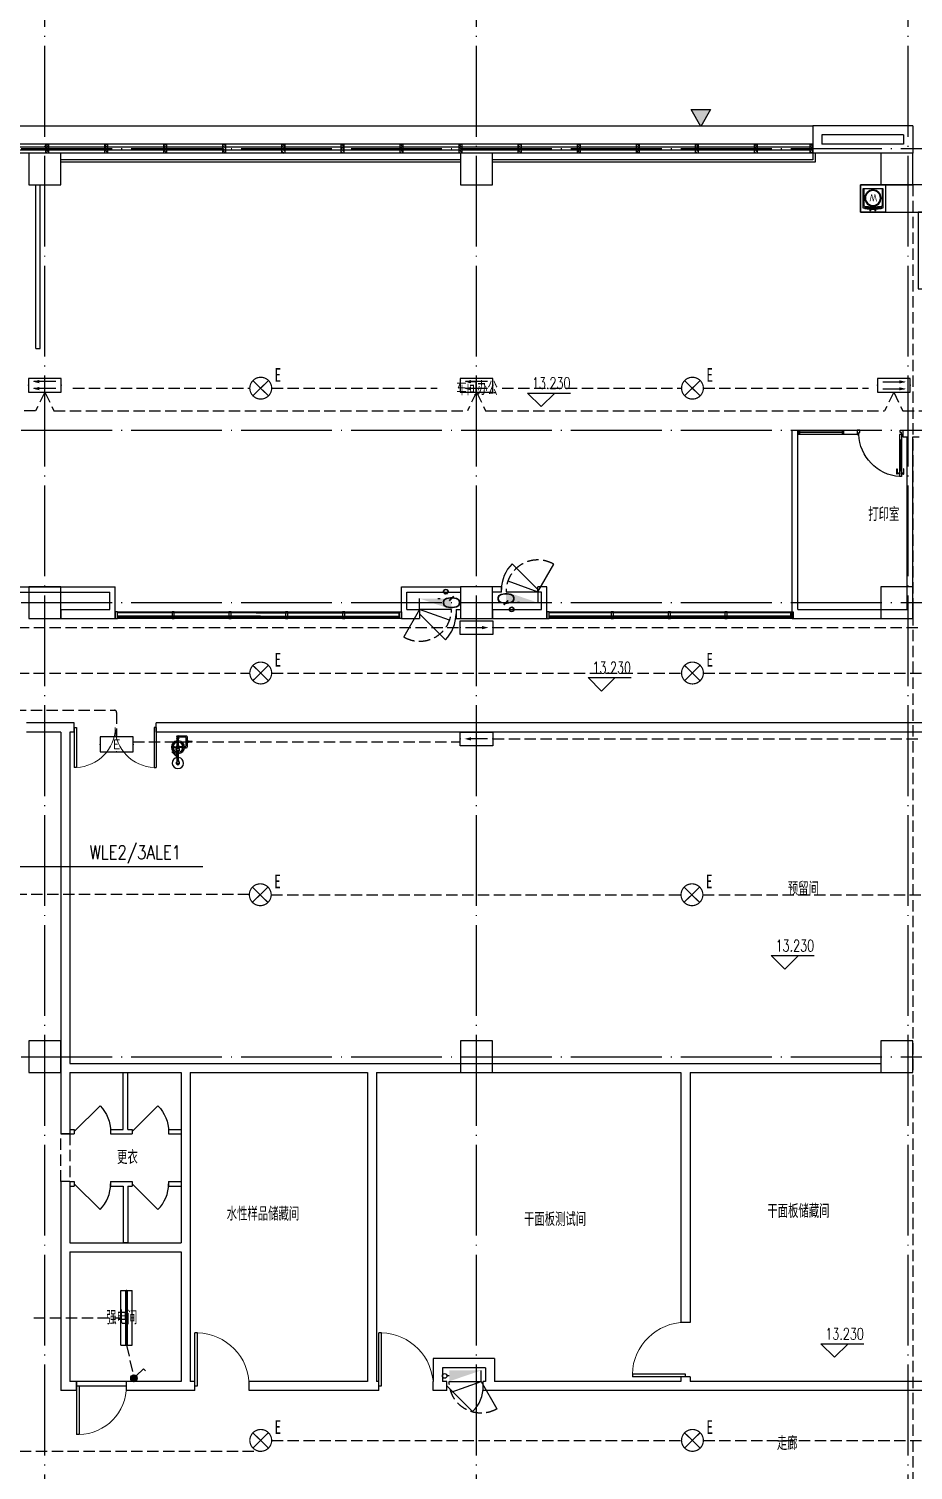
# Model space of a CAD drawing. Extents: x -621157 to 1764546, y -106808 to 741893.
# Drawn here: x 20531 to 39991, y 210894 to 242637 of the extents above; entities that cross this region are included whole.
import ezdxf
from ezdxf.enums import TextEntityAlignment as Align

# ---------------------------------------------------------------- set-up
doc = ezdxf.new("R2010")
doc.units = 0
doc.header["$LTSCALE"] = 1000
doc.header["$MEASUREMENT"] = 0
for name, pattern in [('DASH', [0.35, 0.25, -0.1]), ('XREF-A-101-平面图_t3$0$__DASH', [0.35, 0.25, -0.1]), ('XREF-A-101-平面图_t3$0$DASH', [0.35, 0.25, -0.1]), ('XREF-A-101-平面图_t3$0$DOTE', [2.42, 2, -0.2, 0.02, -0.2])]:
    doc.linetypes.add(name, pattern=pattern)
for name, color, linetype in [('0-底图', 7, 'Continuous'), ('E-EQUIP-LGT', 3, 'Continuous'), ('EQUIP-照明', 3, 'Continuous'), ('SIG_TEXT', 2, 'Continuous'), ('TEL_TEXT', 7, 'Continuous'), ('WIRE-应急', 4, 'DASH'), ('WIRE-照明', 4, 'Continuous'), ('XREF-A-101-平面图_t3$0$1212121', 8, 'Continuous'), ('XREF-A-101-平面图_t3$0$A-COLUMN', 8, 'Continuous'), ('XREF-A-101-平面图_t3$0$A-CURTWALL', 8, 'Continuous'), ('XREF-A-101-平面图_t3$0$A-DIM_ELEV', 8, 'Continuous'), ('XREF-A-101-平面图_t3$0$A-DOTE', 8, 'Continuous'), ('XREF-A-101-平面图_t3$0$A-GROUND', 8, 'Continuous'), ('XREF-A-101-平面图_t3$0$A-RAIL', 8, 'Continuous'), ('XREF-A-101-平面图_t3$0$A-ROOM-CH', 8, 'Continuous'), ('XREF-A-101-平面图_t3$0$A-SEE', 8, 'Continuous'), ('XREF-A-101-平面图_t3$0$A-WALL', 8, 'Continuous'), ('XREF-A-101-平面图_t3$0$A-WALL-FILL', 8, 'Continuous'), ('XREF-A-101-平面图_t3$0$A-WINDOW', 8, 'Continuous'), ('XREF-A-101-平面图_t3$0$DOOR-INF', 8, 'Continuous'), ('XREF-A-101-平面图_t3$0$F-B-INF', 8, 'Continuous'), ('XREF-A-101-平面图_t3$0$F-L-INF', 8, 'Continuous'), ('XREF-A-101-平面图_t3$0$GLASS WALL-INF', 8, 'Continuous'), ('XREF-A-101-平面图_t3$0$I-WALL-GYPSUM', 8, 'Continuous'), ('XREF-A-101-平面图_t3$0$I-玻璃隔断', 8, 'Continuous'), ('XREF-A-101-平面图_t3$0$P-EQUIPMENT', 8, 'Continuous'), ('XREF-A-101-平面图_t3$0$PARTITION-INF', 8, 'Continuous'), ('XREF-A-101-平面图_t3$0$PUB_HATCH', 8, 'Continuous'), ('XREF-A-101-平面图_t3$0$PUB_TEXT', 8, 'Continuous'), ('XREF-A-101-平面图_t3$0$家具-实验室家具', 8, 'Continuous'), ('XREF-A-101-平面图_t3$0$水-尺寸', 8, 'Continuous'), ('云线4.22', 1, 'Continuous'), ('设备-照明', 3, 'Continuous')]:
    doc.layers.add(name, color=color, linetype=linetype)
doc.styles.add('_TEL_DIM', font='SIMPLEX', dxfattribs={"width": 0.8, "height": 3.5, "bigfont": 'HZTXT'})
doc.styles.add('DIM_FONT', font='ROMANS', dxfattribs={"width": 0.8, "bigfont": 'HZDXC'})
doc.styles.get("Standard").update_dxf_attribs({"font": 'romans.shx', "bigfont": 'HZDXC.SHX'})
doc.styles.add('STYLE1', font='simhei.ttf')
doc.styles.add('XREF-A-101-平面图_t3$0$-HZDXCROMANS', font='ROMANS.shx', dxfattribs={"bigfont": 'HZDXC.shx'})
doc.styles.add('XREF-A-101-平面图_t3$0$69F Layout plan$0$Standard', font='arial.ttf', dxfattribs={"width": 0.8})
doc.styles.add('XREF-A-101-平面图_t3$0$A-STANDARD', font='SIMPLEX', dxfattribs={"bigfont": 'GBCBIG'})
doc.dimstyles.get("Standard").update_dxf_attribs({"dimscale": 100, "dimtxt": 3.5, "dimasz": 1, "dimexe": 2.5, "dimexo": 3, "dimgap": 1.5, "dimtad": 1, "dimdec": 0, "dimzin": 0, "dimdsep": 46, "dimtxsty": 'Standard', "dimblk": 'ARCHTICK', "dimcen": 0.09, "dimadec": 0, "dimazin": 0, "dimtfac": 1, "dimtdec": 0, "dimtix": 1, "dimtmove": 2, "dimatfit": 3, "dimfxl": 0, "dimtolj": 1, "dimtzin": 0, "dimarcsym": 0})

# ---------------------------------------------------------------- blocks, each defined once
blk = doc.blocks.new('XREF-A-101-平面图_t3$0$柱网3F')
at = {"layer": 'XREF-A-101-平面图_t3$0$A-COLUMN'}
for points in [[(18650, -800), (19350, -800), (19350, -100), (18650, -100)], [(28150, -800), (28850, -800), (28850, -100), (28150, -100)], [(37400, -800), (38100, -800), (38100, -100), (37400, -100)], [(18650, -10350), (19350, -10350), (19350, -9650), (18650, -9650)], [(28150, -10350), (28850, -10350), (28850, -9650), (28150, -9650)], [(37400, -10350), (38100, -10350), (38100, -9650), (37400, -9650)], [(18650, -20350), (19350, -20350), (19350, -19650), (18650, -19650)], [(28150, -20350), (28850, -20350), (28850, -19650), (28150, -19650)], [(37400, -20350), (38100, -20350), (38100, -19650), (37400, -19650)]]:
    blk.add_lwpolyline(points, close=True, dxfattribs=at)
blk = doc.blocks.new('XREF-A-101-平面图_t3$0$G$C869EB286')
at = {"layer": 'XREF-A-101-平面图_t3$0$A-WINDOW'}
h = blk.add_hatch(dxfattribs=at)
h.set_pattern_fill('ANSI31', color=256, scale=25)
h.set_pattern_definition([(45, (-143.957, -89940), (-28.0633, 28.0633), [])])
h.paths.add_polyline_path([(0, 60), (200, 60), (200, 0), (0, 0)])
blk.add_lwpolyline([(0, 60), (200, 60), (200, 0), (0, 0)], close=True, dxfattribs=at)
blk = doc.blocks.new('XREF-A-101-平面图_t3$0$ROOM')
at = {"layer": 'XREF-A-101-平面图_t3$0$A-ROOM-CH', "style": 'XREF-A-101-平面图_t3$0$-HZDXCROMANS', "width": 0.6}
for tag, p in [('中文房间名称', (0, -1000)), ('英文房间名称', (0, -1500))]:
    blk.add_attdef(tag, text='', height=300, dxfattribs=at).set_placement(p, align=Align.CENTER)
blk = doc.blocks.new('_ArchTick')
at = {"color": 0, "linetype": 'ByBlock', "const_width": 0.4}
blk.add_lwpolyline([(-0.5, -0.5), (0.5, 0.5)], dxfattribs=at)
blk = doc.blocks.new('*D25423')
at = {"layer": 'Defpoints', "color": 0}
blk.add_point((0, 0), dxfattribs=at)
blk.add_point((0, 0), dxfattribs=at)
blk.add_point((0, 0), dxfattribs=at)
blk.add_point((0, 0), dxfattribs=at)
at = {"layer": 'XREF-A-101-平面图_t3$0$水-尺寸', "color": 0, "linetype": 'ByBlock', "lineweight": -2}
blk.add_line((0, 300), (0, 250), dxfattribs=at)
blk.add_line((0, 300), (0, 250), dxfattribs=at)
blk.add_arc((0, 0), 0, 180, 180, dxfattribs=at)
at = {"layer": 'XREF-A-101-平面图_t3$0$水-尺寸', "color": 0, "linetype": 'ByBlock', "lineweight": -2, "xscale": 100, "yscale": 100, "zscale": 100}
for rotation in [90, 90.00000000000001]:
    blk.add_blockref('_ArchTick', (0, 0), dxfattribs=dict(at, rotation=rotation))
at = {"layer": 'XREF-A-101-平面图_t3$0$水-尺寸', "color": 0, "insert": (0, 0), "char_height": 350, "attachment_point": 5}
blk.add_mtext('\\A1;0%%d', dxfattribs=at)
blk = doc.blocks.new('XREF-A-101-平面图_t3$0$轴网(3)')
at = {"layer": 'XREF-A-101-平面图_t3$0$A-DOTE', "linetype": 'XREF-A-101-平面图_t3$0$DOTE'}
for p, q in [((19000, -3300), (19000, 43300)), ((28500, -3300), (28500, 43300)), ((38000, -3300), (38000, 43300)), ((-3300, 40000), (69800, 40000)), ((-3300, 33800), (69800, 33800)), ((-3300, 30000), (69800, 30000)), ((-3300, 20000), (69800, 20000))]:
    blk.add_line(p, q, dxfattribs=at)
blk = doc.blocks.new('*U25331')
at = {"color": 1}
for p, q in [((1428, 10663), (1428, 7514)), ((1433, 10663), (1433, 7514)), ((1438, 10663), (1438, 7514)), ((1443, 10663), (1443, 7514)), ((1448, 10663), (1448, 7514)), ((1453, 10663), (1453, 7514)), ((1429, 7513), (1428, 7514)), ((1429, 7513), (1432, 7513)), ((1433, 7514), (1432, 7513)), ((1433, 7514), (1438, 7514)), ((1439, 7513), (1438, 7514)), ((1439, 7513), (1442, 7513)), ((1443, 7514), (1442, 7513)), ((1443, 7514), (1448, 7514)), ((1449, 7513), (1448, 7514)), ((1449, 7513), (1452, 7513)), ((1453, 7514), (1452, 7513))]:
    blk.add_line(p, q, dxfattribs=at)
blk = doc.blocks.new('*U25332')
at = {"color": 1}
for p, q in [((3016, 1134), (3015, 1133)), ((3015, 1133), (3015, 1129)), ((3016, 1128), (3015, 1129)), ((6165, 1134), (3016, 1134)), ((6165, 1128), (3016, 1128))]:
    blk.add_line(p, q, dxfattribs=at)
blk = doc.blocks.new('*U25333')
at = {"color": 1}
for p, q in [((1428, 10663), (1428, 7514)), ((1433, 10663), (1433, 7514)), ((1438, 10663), (1438, 7514)), ((1443, 10663), (1443, 7514)), ((1448, 10663), (1448, 7514)), ((1453, 10663), (1453, 7514)), ((1429, 7513), (1428, 7514)), ((1429, 7513), (1432, 7513)), ((1433, 7514), (1432, 7513)), ((1433, 7514), (1438, 7514)), ((1439, 7513), (1438, 7514)), ((1439, 7513), (1442, 7513)), ((1443, 7514), (1442, 7513)), ((1443, 7514), (1448, 7514)), ((1449, 7513), (1448, 7514)), ((1449, 7513), (1452, 7513)), ((1453, 7514), (1452, 7513))]:
    blk.add_line(p, q, dxfattribs=at)
blk = doc.blocks.new('*U25334')
at = {"color": 1}
for p, q in [((3016, 1134), (3015, 1133)), ((3015, 1133), (3015, 1129)), ((3016, 1128), (3015, 1129)), ((6165, 1134), (3016, 1134)), ((6165, 1128), (3016, 1128))]:
    blk.add_line(p, q, dxfattribs=at)
blk = doc.blocks.new('*U25335')
at = {"color": 1}
for p, q in [((1428, 12830), (1428, 7514)), ((1433, 12830), (1433, 7514)), ((1438, 12830), (1438, 7514)), ((1443, 12830), (1443, 7514)), ((1448, 12830), (1448, 7514)), ((1453, 12830), (1453, 7514)), ((1429, 7513), (1428, 7514)), ((1429, 7513), (1432, 7513)), ((1433, 7514), (1432, 7513)), ((1433, 7514), (1438, 7514)), ((1439, 7513), (1438, 7514)), ((1439, 7513), (1442, 7513)), ((1443, 7514), (1442, 7513)), ((1443, 7514), (1448, 7514)), ((1449, 7513), (1448, 7514)), ((1449, 7513), (1452, 7513)), ((1453, 7514), (1452, 7513))]:
    blk.add_line(p, q, dxfattribs=at)
blk = doc.blocks.new('*U25336')
at = {"color": 1}
for p, q in [((3016, 1134), (3015, 1133)), ((3015, 1133), (3015, 1129)), ((3016, 1128), (3015, 1129)), ((8332, 1134), (3016, 1134)), ((8332, 1128), (3016, 1128))]:
    blk.add_line(p, q, dxfattribs=at)
blk = doc.blocks.new('*U25346')
at = {"layer": 'XREF-A-101-平面图_t3$0$PARTITION-INF', "color": 8}
for p, q in [((-18931, 43130), (-17988, 43130)), ((-17988, 43030), (-18931, 43030))]:
    blk.add_line(p, q, dxfattribs=at)
at = {"layer": 'XREF-A-101-平面图_t3$0$PARTITION-INF', "color": 5}
for p, q in [((-17988, 43085), (-18931, 43085)), ((-17988, 43075), (-18931, 43075))]:
    blk.add_line(p, q, dxfattribs=at)
for points in [[(-18956, 43130), (-18931, 43130), (-18931, 43030), (-18956, 43030)], [(-17988, 43130), (-17963, 43130), (-17963, 43030), (-17988, 43030)]]:
    blk.add_lwpolyline(points, close=True, dxfattribs=at)
blk = doc.blocks.new('XREF-A-101-平面图_t3$0$A$C4A4B287C')
at = {"layer": 'XREF-A-101-平面图_t3$0$GLASS WALL-INF', "elevation": -1}
blk.add_lwpolyline([(100, 300), (100, 0), (0, 0), (0, 300)], close=True, dxfattribs=at)
blk = doc.blocks.new('XREF-A-101-平面图_t3$0$EW23')
at = {"color": 5}
for p, q in [((7205, 24900, 0), (7205, 23970, 0)), ((7205, 24900, 0), (7245, 24900, 0)), ((7245, 24780, 0), (7205, 24780, 0)), ((7245, 24900, 0), (7245, 23970, 0)), ((7205, 24090, 0), (7246, 24090, 0)), ((7205, 23970, 0), (7245, 23970, 0))]:
    blk.add_line(p, q, dxfattribs=at)
at = {"color": 5, "elevation": 0}
for points in [[(7215, 24995), (7175, 24995), (7175, 24895), (7205, 24895), (7205, 24940), (7233, 24940), (7233, 24985), (7233, 24995), (7215, 24995)], [(8135, 24995), (8175, 24995), (8175, 24895), (8140, 24895), (8140, 24940), (8117, 24940), (8117, 24985), (8117, 24995), (8135, 24995)]]:
    blk.add_lwpolyline(points, close=True, dxfattribs=at)
at = {"color": 8, "elevation": 0}
for points in [[(7228, 24780), (7228, 24090)], [(7160, 24035), (7160, 24026), (7150, 24026), (7150, 24140), (7160, 24140), (7160, 24045)], [(7296, 24035), (7296, 24026), (7306, 24026), (7306, 24140), (7296, 24140), (7296, 24045)]]:
    blk.add_lwpolyline(points, dxfattribs=at)
for points in [[(7200, 24035), (7154, 24035), (7154, 24045), (7200, 24045)], [(7205, 24021), (7200, 24021), (7200, 24059), (7205, 24059)], [(7246, 24021), (7256, 24021), (7256, 24059), (7246, 24059)], [(7256, 24035), (7302, 24035), (7302, 24045), (7256, 24045)]]:
    blk.add_lwpolyline(points, close=True, dxfattribs=at)
at = {"color": 8}
blk.add_arc((7172, 24936, 0), 969, 274.4003, 357.8611, dxfattribs=at)
blk = doc.blocks.new('XREF-A-101-平面图_t3$0$G$C5C507F0A')
at = {"layer": 'XREF-A-101-平面图_t3$0$I-玻璃隔断'}
for points in [[(20500, -10250), (20500, -10100), (20450, -10100), (20450, -10250)], [(20500, -10250), (20500, -10100), (26700, -10100), (26700, -10250)], [(21750, -10250), (21750, -10100), (21700, -10100), (21700, -10250)], [(23000, -10250), (23000, -10100), (22950, -10100), (22950, -10250)], [(24250, -10250), (24250, -10100), (24200, -10100), (24200, -10250)], [(25500, -10250), (25500, -10100), (25450, -10100), (25450, -10250)], [(26700, -10250), (26700, -10100), (26750, -10100), (26750, -10250)], [(30000, -10250), (30000, -10100), (29950, -10100), (29950, -10250)], [(30000, -10250), (30000, -10100), (35317, -10100), (35317, -10250)], [(31417, -10250), (31417, -10100), (31367, -10100), (31367, -10250)], [(32667, -10250), (32667, -10100), (32617, -10100), (32617, -10250)], [(33917, -10250), (33917, -10100), (33867, -10100), (33867, -10250)], [(35317, -10250), (35317, -10100), (35367, -10100), (35367, -10250)]]:
    blk.add_lwpolyline(points, close=True, dxfattribs=at)
at = {"layer": 'XREF-A-101-平面图_t3$0$DOOR-INF', "rotation": 89.99999999968202}
blk.add_blockref('XREF-A-101-平面图_t3$0$A$C4A4B287C', (36780, -6200, 1), dxfattribs=at)
at = {"layer": 'XREF-A-101-平面图_t3$0$DOOR-INF', "xscale": -1}
blk.add_blockref('XREF-A-101-平面图_t3$0$EW23', (44955, -31095, 1), dxfattribs=at)
at = {"layer": 'XREF-A-101-平面图_t3$0$I-玻璃隔断', "color": 1}
for name, p in [('*U25332', (17485, -11249)), ('*U25336', (26985, -11249))]:
    blk.add_blockref(name, p, dxfattribs=at)
at = {"layer": 'XREF-A-101-平面图_t3$0$I-玻璃隔断', "color": 1, "xscale": -1}
blk.add_blockref('*U25334', (29715, -11249), dxfattribs=at)
at = {"layer": 'XREF-A-101-平面图_t3$0$I-玻璃隔断', "color": 1, "xscale": -1, "rotation": 270}
for name, p in [('*U25331', (12987, -11652)), ('*U25335', (22487, -11652))]:
    blk.add_blockref(name, p, dxfattribs=at)
at = {"layer": 'XREF-A-101-平面图_t3$0$I-玻璃隔断', "color": 1, "rotation": 90.00000000000001}
blk.add_blockref('*U25333', (34213, -11652), dxfattribs=at)
at = {"layer": 'XREF-A-101-平面图_t3$0$PARTITION-INF'}
blk.add_blockref('*U25346', (54443, -49230), dxfattribs=at)
blk = doc.blocks.new('XREF-A-101-平面图_t3$0$A$C2C206FAC')
for p, q in [((0, 485), (400, 485)), ((0, 485), (0, 98)), ((400, 485), (400, 98)), ((20, 94), (20, 44)), ((148, 50), (145, 0)), ((145, 0), (160, 0)), ((148, 50), (150, 50)), ((155, 50), (157, 50)), ((157, 50), (160, 0)), ((260, 50), (257, 0)), ((257, 0), (272, 0)), ((260, 50), (262, 50)), ((267, 50), (269, 50)), ((269, 50), (272, 0)), ((380, 94), (380, 44))]:
    blk.add_line(p, q)
for centre, radius in [((200, 278), 179), ((200, 278), 164), ((153, 50), 2.6), ((265, 50), 2.6)]:
    blk.add_circle(centre, radius)
for centre, radius, start, end in [((200, 1084), 1006, 258.547, 281.4897), ((200, 1084), 1056, 260.1999, 267.1079), ((152, 54), 10.9, 296.6275, 243.5797), ((200, 1084), 1056, 267.7307, 273.2177), ((265, 54), 10.9, 296.6275, 243.5797), ((200, 1084), 1056, 273.8352, 279.8368)]:
    blk.add_arc(centre, radius, start, end)
at = {"insert": (1123, 210), "char_height": 150, "width": 1952.54, "attachment_point": 1, "rotation": 180, "style": 'XREF-A-101-平面图_t3$0$69F Layout plan$0$Standard'}
blk.add_mtext('\\pxi5.6747;W', dxfattribs=at)
blk = doc.blocks.new('XREF-A-101-平面图_t3$0$yuouioui')
at = {"linetype": 'XREF-A-101-平面图_t3$0$__DASH', "ltscale": 1000}
blk.add_lwpolyline([(300666, 20452), (301087, 20452), (301087, 20000), (300666, 20000)], close=True, dxfattribs=at)
at = {"linetype": 'XREF-A-101-平面图_t3$0$__DASH', "ltscale": 1000, "rotation": 89.98165643611132}
blk.add_blockref('XREF-A-101-平面图_t3$0$A$C2C206FAC', (301151, 20026), dxfattribs=at)
blk = doc.blocks.new('XREF-A-101-平面图_t3$0$G$CA7BD363D')
at = {"layer": 'XREF-A-101-平面图_t3$0$F-B-INF'}
for points in [[(-1870, -600), (0, -600), (0, 0), (-1870, 0)], [(-1870, 0), (-1320, 0), (-1320, -600), (-1870, -600)], [(0, -2289), (0, -600), (-600, -600), (-600, -2289)]]:
    blk.add_lwpolyline(points, close=True, dxfattribs=at)
at = {"layer": 'XREF-A-101-平面图_t3$0$F-L-INF', "ltscale": 0.15, "xscale": -1, "rotation": 89.99999999999999}
blk.add_blockref('XREF-A-101-平面图_t3$0$yuouioui', (18631, 300582), dxfattribs=at)
blk = doc.blocks.new('XREF-A-101-平面图_t3$0$bz1')
at = {"layer": 'XREF-A-101-平面图_t3$0$PUB_HATCH'}
h = blk.add_hatch(color=1, dxfattribs=at)
h.dxf.hatch_style = 1
h.paths.add_polyline_path([(4866032, -641203), (4865818, -641573), (4866245, -641573)])
at = {"layer": 'XREF-A-101-平面图_t3$0$PUB_TEXT', "color": 1}
blk.add_lwpolyline([(4866032, -641203), (4865818, -641573), (4866245, -641573)], close=True, dxfattribs=at)
blk = doc.blocks.new('XREF-A-101-平面图_t3$0$G$C34B60025')
at = {"xscale": -1, "rotation": 180}
blk.add_blockref('XREF-A-101-平面图_t3$0$bz1', (-4832696, -540615), dxfattribs=at)
blk = doc.blocks.new('XREF-A-101-平面图_t3$0$Shower_plan')
at = {"layer": 'XREF-A-101-平面图_t3$0$1212121'}
for p, q in [((-94, -290), (-90, -290)), ((-75, -301), (-18, -302)), ((-75, -315), (-22, -315)), ((-20, -112), (-20, -94)), ((-16, -314), (-16, -120)), ((16, -314), (16, -120)), ((75, -302), (17, -302)), ((20, -112), (20, -94)), ((75, -316), (22, -316)), ((160, -297), (160, -321)), ((164, -90), (164, -66)), ((184, -114), (208, -114)), ((184, -274), (208, -274)), ((212, -177), (208, -177)), ((212, -199), (208, -199)), ((215, -184), (220, -184)), ((215, -193), (220, -193)), ((-34, -355), (-31, -355)), ((-34, -361), (-31, -361)), ((-16, -607), (-16, -396)), ((16, -607), (16, -396)), ((94, -327), (90, -327))]:
    blk.add_line(p, q, dxfattribs=at)
for points in [[(-111, -308, -0.092425), (-109, -301, -0.095768), (-106, -295, -0.100909), (-101, -292, -0.104872), (-94, -290, -0.001591), (-94, -290, -0.100909)], [(-93, -325, -0.034962), (-95, -325, -0.104872), (-101, -324, -0.100909), (-106, -320, -0.095768), (-110, -314, -0.092425), (-111, -308, -0.092425)], [(143, -321), (184, -321, 0.414214), (208, -297), (208, -90, 0.414214), (184, -66), (23, -66)], [(143, -297), (160, -297, 0.414214), (184, -273), (184, -114, 0.414214), (160, -90), (23, -90)], [(92, -292, -0.034962), (94, -292, -0.104872), (100, -293, -0.100909), (106, -297, -0.095768), (109, -303, -0.092425), (110, -310, -0.092425)], [(110, -310, -0.092425), (109, -316, -0.095768), (105, -322, -0.100909), (100, -326, -0.104872), (94, -327, -0.001591), (94, -327, -0.100909)], [(-16, -530), (-128, -419, -1), (-122, -414)], [(-122, -414), (-53, -483, -1)], [(-37, -491), (-54, -491, -1), (-54, -483), (-37, -483)], [(-45, -491), (-16, -519, -1)], [(-37, -349, 0.153738), (-38, -347), (-43, -347, 0.078248), (-44, -349), (-44, -364, 0.153738), (-43, -367), (-38, -367, 0.153738), (-37, -364)], [(-23, -388), (-23, -395, 0.154019), (-19, -396), (19, -396, 0.154019), (23, -395), (23, -388)]]:
    blk.add_lwpolyline(points, format="xyb", dxfattribs=at)
for points in [[(-106, -308, -0.092425), (-105, -301, -0.095768), (-102, -295, -0.100909), (-96, -292, -0.104872), (-90, -290, -0.104872), (-84, -292, -0.100909), (-79, -296, -0.095768), (-75, -301, -0.092425), (-74, -308, -0.092425), (-75, -315, -0.095768), (-79, -320, -0.100909), (-84, -324, -0.104872), (-90, -325, -0.104872), (-97, -324, -0.100909), (-102, -320, -0.095768), (-105, -314, -0.092425)], [(106, -310, -0.092425), (105, -316, -0.095768), (101, -322, -0.100909), (96, -326, -0.104872), (90, -327, -0.104872), (84, -325, -0.100909), (78, -322, -0.095768), (75, -316, -0.092425), (74, -309, -0.092425), (75, -303, -0.095768), (78, -297, -0.100909), (84, -293, -0.104872), (90, -292, -0.104872), (96, -293, -0.100909), (101, -297, -0.095768), (105, -303, -0.092425)], [(221, -201), (229, -201, 0.414214), (231, -199), (231, -194, -0.414214), (232, -193), (313, -193, 0.414214), (313, -192), (313, -185, 0.414214), (313, -184), (232, -184, -0.414214), (231, -183), (231, -177, 0.414214), (229, -176), (221, -176, 0.414214), (220, -177), (220, -199, 0.414214)], [(-20, -657), (-20, -607), (20, -607), (20, -657, -1)]]:
    blk.add_lwpolyline(points, format="xyb", close=True, dxfattribs=at)
for points in [[(-22, -120), (-22, -112), (22, -112), (22, -120)], [(-37, -500), (-34, -500), (-34, -346), (-37, -346)], [(24, -388), (-24, -388), (-24, -338), (-22, -336), (22, -336), (24, -338)]]:
    blk.add_lwpolyline(points, close=True, dxfattribs=at)
for points in [[(-22, -336), (-22, -314), (22, -314), (22, -336)], [(212, -177), (214, -177), (215, -179), (215, -198), (214, -199)], [(212, -199), (214, -199), (215, -198), (215, -179), (214, -177)], [(-34, -491), (-28, -491), (-28, -483), (-34, -483)], [(-24, -371), (-31, -371), (-31, -346), (-24, -346)], [(-31, -657), (-20, -637)], [(20, -637), (31, -657), (16, -684), (-16, -684), (-31, -657)]]:
    blk.add_lwpolyline(points, dxfattribs=at)
for centre, radius in [((0, -78), 26.3), ((0, -78), 16.4), ((-60, -481), 3.91)]:
    blk.add_circle(centre, radius, dxfattribs=at)
for centre, radius, start, end in [((0, -309), 144, 96.5663, 263.4343), ((0, -309), 139, 96.804, 263.1966), ((0, -309), 111, 98.3801, 261.6205), ((0, -309), 36, 116.7475, 168.6934), ((0, -309), 36, 190.3072, 231.764), ((0, -309), 18.8, 149.7809, 195.9711), ((0, -309), 144, 276.5663, 83.4343), ((0, -309), 139, 276.804, 83.1966), ((0, -309), 111, 278.6256, 81.375), ((0, -309), 36, 10.3072, 62.4104), ((0, -309), 18.8, 344.0295, 27.2237), ((0, -309), 36, 308.7702, 348.6934), ((0, -657), 125, 97.5816, 82.419), ((0, -657), 37.5, 121.3804, 58.6121)]:
    blk.add_arc(centre, radius, start, end, dxfattribs=at)
blk = doc.blocks.new('XREF-A-101-平面图_t3$0$G$C45C07046')
at = {"layer": 'XREF-A-101-平面图_t3$0$家具-实验室家具', "color": 252, "rotation": 1.293953835492923e-08}
blk.add_blockref('XREF-A-101-平面图_t3$0$Shower_plan', (121930, 227126), dxfattribs=at)
blk = doc.blocks.new('XREF-A-101-平面图_t3$0$DOOR2DLIB$SYSLIB$00000107')
at = {"color": 0}
for p, q in [((0.45, 0.975), (0.5, 0.975)), ((0.45, 0), (0.45, 0.975)), ((0.5, 0), (0.5, 0.975)), ((0.5, 0), (0.45, 0))]:
    blk.add_line(p, q, dxfattribs=at)
at = {"color": 0, "lineweight": 13}
blk.add_arc((0.475, 0), 0.975, 91.4693, 180, dxfattribs=at)
blk = doc.blocks.new('XREF-A-101-平面图_t3$0$DOOR2DLIB$SYSLIB$00000108')
at = {"color": 0}
for p, q in [((-0.5, 0), (-0.5, 0.4875)), ((-0.475, 0.4875), (-0.5, 0.4875)), ((-0.475, 0), (-0.475, 0.4875)), ((0.475, 0), (0.475, 0.4875)), ((0.475, 0.4875), (0.5, 0.4875)), ((0.5, 0), (0.5, 0.4875)), ((-0.5, 0), (-0.475, 0)), ((0.5, 0), (0.475, 0))]:
    blk.add_line(p, q, dxfattribs=at)
at = {"color": 0, "lineweight": 13}
for centre, start, end in [((-0.4875, 0), 0, 88.53072), ((0.4875, 0), 91.46928, 180)]:
    blk.add_arc(centre, 0.4875, start, end, dxfattribs=at)
blk = doc.blocks.new('XREF-A-101-平面图_t3$0$DOOR2DLIB$SYSLIB$00000101')
at = {"color": 0}
blk.add_line((0.5, 0), (-0.207, 0.707), dxfattribs=at)
blk.add_arc((0.5, 0), 1, 135, 180, dxfattribs=at)
blk = doc.blocks.new('HC002633132082')
at = {"layer": 'EQUIP-照明', "color": 0, "linetype": 'Continuous', "const_width": 0.267}
blk.add_lwpolyline([(-2.37, 0, 1), (2.43, 0, 1)], format="xyb", close=True, dxfattribs=at)
for points in [[(-1.7, 1.67), (1.7, -1.67)], [(-1.7, -1.67), (-1.7, -1.67), (1.7, 1.67)]]:
    blk.add_lwpolyline(points, dxfattribs=at)
at = {"layer": 'EQUIP-照明', "color": 0}
blk.add_point((0, 0), dxfattribs=at)
at = {"color": 0, "width": 0.7}
blk.add_attdef('PSFHATT', (4.48, -2.4), '', height=0.025, dxfattribs=at)
at = {"layer": 'EQUIP-照明', "color": 0, "style": 'STYLE1', "width": 0.7}
blk.add_text('E', height=3, dxfattribs=at).set_placement((3.81, 1.42), align=Align.CENTER)
at = {"layer": 'EQUIP-照明', "color": 0, "style": '_TEL_DIM', "flags": 1}
blk.add_attdef('A', text='', height=0.0001, dxfattribs=at).set_placement((0.03, 0), align=Align.MIDDLE_CENTER)
blk = doc.blocks.new('HC002649110740')
at = {"layer": 'EQUIP-照明', "color": 0}
for p, q in [((3.6, 3.3), (-3.6, 3.3)), ((-3.6, 3.3), (-3.6, 0)), ((3.6, 0), (3.6, 3.3)), ((-3.6, 0), (3.6, 0))]:
    blk.add_line(p, q, dxfattribs=at)
for p in [(0, 3.3), (-3.6, 1.65), (0, 0), (3.6, 1.65)]:
    blk.add_point(p, dxfattribs=at)
at = {"color": 0, "width": 0.7}
blk.add_attdef('PSFHATT', (9.31, 0), '', height=0.025, dxfattribs=at)
at = {"layer": 'EQUIP-照明', "color": 0, "style": '_TEL_DIM'}
blk.add_attdef('$TEXT$', text='', height=2, dxfattribs=at).set_placement((0, 1.65), align=Align.MIDDLE_CENTER)
at = {"layer": 'EQUIP-照明', "color": 0, "style": '_TEL_DIM', "flags": 1}
blk.add_attdef('A', text='', height=0.0001, dxfattribs=at).set_placement((0, 0), align=Align.MIDDLE_CENTER)
blk = doc.blocks.new('HC002631130701')
at = {"layer": 'WIRE-照明', "color": 0}
for p, q in [((-3.6, 3), (3.6, 3)), ((-3.6, 0), (-3.6, 3)), ((3.6, 0), (-3.6, 0)), ((-2.4, 1.5), (1.2, 1.5)), ((3.6, 3), (3.6, 0))]:
    blk.add_line(p, q, dxfattribs=at)
for p in [(-3.6, 1.5), (0, 3), (0, 0), (3.6, 1.5)]:
    blk.add_point(p, dxfattribs=at)
blk.add_solid([(1.2, 1.86), (2.64, 1.5), (1.2, 1.14)], dxfattribs=at)
at = {"color": 0, "width": 0.7}
blk.add_attdef('PSFHATT', (3.62, 0), '', height=0.025, dxfattribs=at)
at = {"layer": 'TEL_TEXT', "color": 0, "style": '_TEL_DIM', "flags": 1}
blk.add_attdef('A', text='', height=0.0001, dxfattribs=at).set_placement((0, 3), align=Align.MIDDLE_CENTER)
blk = doc.blocks.new('$equip_U$00000103(3T96GD2-PC)')
for p, q in [((-1.2, 0.25), (1.2, 0.25)), ((-1.2, 0.25), (-1.2, -0.25)), ((1.2, 0.25), (1.2, -0.25)), ((-1.2, -0.25), (1.2, -0.25))]:
    blk.add_line(p, q)
at = {"const_width": 0.14}
blk.add_lwpolyline([(-1.2, 0), (1.2, 0)], dxfattribs=at)
for p in [(-1.2, 0), (0, 0.25), (1.2, 0), (0, -0.25)]:
    blk.add_point(p)
at = {"color": 7, "style": '_TEL_DIM', "flags": 1}
for tag in ['A', 'REMARK']:
    blk.add_attdef(tag, text='', height=0.00002, dxfattribs=at).set_placement((0, 0), align=Align.MIDDLE_CENTER)
blk = doc.blocks.new('$equip_U$00000113(3T96GD2-PC)')
blk.add_blockref('$equip_U$00000103(3T96GD2-PC)', (0, 0))
at = {"color": 7, "style": '_TEL_DIM', "flags": 1}
for tag in ['A', 'REMARK']:
    blk.add_attdef(tag, text='', height=0.00002, dxfattribs=at).set_placement((0, 0), align=Align.MIDDLE_CENTER)
blk = doc.blocks.new('$equip_U$00000128(7WHLKQ2-PC)')
blk.add_blockref('$equip_U$00000113(3T96GD2-PC)', (0, 0))
at = {"color": 7, "style": '_TEL_DIM', "flags": 1}
blk.add_attdef('A', text='', height=0.00002, dxfattribs=at).set_placement((0, 0), align=Align.MIDDLE_CENTER)
blk = doc.blocks.new('HC002557118160')
at = {"layer": 'EQUIP-照明', "color": 0}
for p, q in [((0.74, 1.78), (3.13, 4.17)), ((3.13, 4.17), (3.83, 3.46))]:
    blk.add_line(p, q, dxfattribs=at)
blk.add_circle((0, 1.04), 1.04, dxfattribs=at)
for p in [(-1.04, 1.04), (0, 2.08), (0, 0), (1.04, 1.04)]:
    blk.add_point(p, dxfattribs=at)
for points in [[(-0.9, 1.56), (0.9, 1.56), (-1.04, 1.04), (1.04, 1.04)], [(-0.9, 0.52), (0.9, 0.52), (-1.04, 1.04), (1.04, 1.04)], [(-0.52, 1.94), (0.52, 1.94), (-0.9, 1.56), (0.9, 1.56)], [(-0.52, 0.14), (0.52, 0.14), (-0.9, 0.52), (0.9, 0.52)], [(0, 2.08), (0, 2.08), (-0.52, 1.94), (0.52, 1.94)], [(0, 0), (0, 0), (-0.52, 0.14), (0.52, 0.14)]]:
    blk.add_solid(points, dxfattribs=at)
at = {"layer": 'TEL_TEXT', "color": 0, "style": '_TEL_DIM', "flags": 1}
blk.add_attdef('A', text='', height=0.0001, dxfattribs=at).set_placement((0, 0), align=Align.MIDDLE_CENTER)
at = {"layer": '云线4.22', "color": 0, "style": '_TEL_DIM', "width": 0.7}
blk.add_attdef('PSFHATT', (3.85, 0), '', height=0.025, dxfattribs=at)
blk = doc.blocks.new('HC002651110953')
at = {"layer": 'E-EQUIP-LGT', "color": 0}
for p, q in [((-7.2, 1.5), (-7.2, -1.5)), ((0, 1.5), (-7.2, 1.5)), ((-6, 0.74), (-1.2, 0.74)), ((0, -1.5), (0, 1.5)), ((-7.2, -1.5), (0, -1.5)), ((-6, -0.8), (-1.2, -0.8))]:
    blk.add_line(p, q, dxfattribs=at)
for p in [(-7.2, 0), (0, 0)]:
    blk.add_point(p, dxfattribs=at)
for points in [[(-2.4, 0.38), (-0.96, 0.74), (-2.4, 1.1)], [(-2.4, -1.16), (-0.96, -0.8), (-2.4, -0.44)]]:
    blk.add_solid(points, dxfattribs=at)
at = {"color": 0, "width": 0.7}
blk.add_attdef('PSFHATT', (0.02, -1.5), '', height=0.025, dxfattribs=at)
at = {"layer": 'E-EQUIP-LGT', "color": 0, "style": '_TEL_DIM', "flags": 1}
for tag in ['A', 'REMARK']:
    blk.add_attdef(tag, text='', height=0.0001, dxfattribs=at).set_placement((-3.6, -1.5), align=Align.MIDDLE_CENTER)
blk = doc.blocks.new('XREF-A-101-平面图_t3$0$单出口消火栓新')
for p, q in [((-240, 700), (-846.2, 1050)), ((-479.4, 42.2), (-240, 700)), ((-240, 0), (-240, 700)), ((-240, 700), (0, 700))]:
    blk.add_line(p, q)
at = {"color": 0, "linetype": 'XREF-A-101-平面图_t3$0$DASH'}
blk.add_arc((-240, 700), 700, 150, 270, dxfattribs=at)
blk.add_solid([(-240, 0), (0, 0), (0, 700)])
at = {"layer": 'XREF-A-101-平面图_t3$0$水-尺寸', "linetype": 'ByBlock'}
dim = blk.add_angular_dim_3p(base=(0, 0), center=(0, 0), p1=(0, 0), p2=(0, 0), dimstyle='Standard', dxfattribs=at)
dim.commit()
dim.dimension.update_dxf_attribs({"geometry": '*D25423', "text_midpoint": (0, 0)})
blk = doc.blocks.new('*U25256')
at = {"layer": 'XREF-A-101-平面图_t3$0$P-EQUIPMENT', "color": 10}
blk.add_line((0, 120), (50, 120), dxfattribs=at)
at = {"layer": 'XREF-A-101-平面图_t3$0$P-EQUIPMENT'}
blk.add_circle((100, 120), 50, dxfattribs=at)
at = {"layer": 'XREF-A-101-平面图_t3$0$P-EQUIPMENT', "xscale": -1, "rotation": 90}
blk.add_blockref('XREF-A-101-平面图_t3$0$单出口消火栓新', (0, 0), dxfattribs=at)
blk = doc.blocks.new('XREF-A-101-平面图_t3$0$G$C156FCA62')
at = {"layer": 'XREF-A-101-平面图_t3$0$P-EQUIPMENT'}
for name, p, rotation in [('XREF-A-101-平面图_t3$0$单出口消火栓新', (29150, 230000), 270), ('XREF-A-101-平面图_t3$0$单出口消火栓新', (27950, 230090), 90), ('*U25256', (27900, 213090), 180)]:
    blk.add_blockref(name, p, dxfattribs=dict(at, rotation=rotation))
blk = doc.blocks.new('*U25374')
at = {"layer": 'XREF-A-101-平面图_t3$0$P-EQUIPMENT', "color": 10}
blk.add_line((0, 120), (50, 120), dxfattribs=at)
at = {"layer": 'XREF-A-101-平面图_t3$0$P-EQUIPMENT'}
blk.add_circle((100, 120), 50, dxfattribs=at)
at = {"layer": 'XREF-A-101-平面图_t3$0$P-EQUIPMENT', "xscale": -1, "rotation": 90}
blk.add_blockref('XREF-A-101-平面图_t3$0$单出口消火栓新', (0, 0), dxfattribs=at)
blk = doc.blocks.new('XREF-A-101-平面图_t3$0$G$C646F86AA')
at = {"layer": 'XREF-A-101-平面图_t3$0$P-EQUIPMENT'}
for name, p, rotation in [('XREF-A-101-平面图_t3$0$单出口消火栓新', (29150, 230000), 270), ('XREF-A-101-平面图_t3$0$单出口消火栓新', (27950, 230090), 90), ('*U25374', (27900, 213090), 180)]:
    blk.add_blockref(name, p, dxfattribs=dict(at, rotation=rotation))
blk = doc.blocks.new('XREF-A-101-平面图_t3')
at = {"layer": 'XREF-A-101-平面图_t3$0$A-CURTWALL'}
for p, q in [((235900, 240100), (204800, 240100)), ((235900, 240033), (204800, 240033)), ((235900, 239900), (235900, 240100)), ((235900, 239967), (204800, 239967)), ((235900, 239900), (204800, 239900))]:
    blk.add_line(p, q, dxfattribs=at)
at = {"layer": 'XREF-A-101-平面图_t3$0$A-DIM_ELEV'}
for p, q in [((235283, 221927), (234983, 222227)), ((234983, 222227), (235929, 222227)), ((235283, 221927), (235583, 222227)), ((236378, 213380), (236078, 213680)), ((236078, 213680), (237024, 213680)), ((236378, 213380), (236678, 213680))]:
    blk.add_line(p, q, dxfattribs=at)
at = {"layer": 'XREF-A-101-平面图_t3$0$A-GROUND', "linetype": 'XREF-A-101-平面图_t3$0$DASH'}
blk.add_lwpolyline([(238100, 239200), (238100, 200400)], dxfattribs=at)
at = {"layer": 'XREF-A-101-平面图_t3$0$A-RAIL'}
for points in [[(228150, 239750), (219350, 239750)], [(228150, 239700), (219350, 239700)], [(235950, 239900), (235950, 239700), (228850, 239700)], [(235900, 239900), (235900, 239750), (228850, 239750)]]:
    blk.add_lwpolyline(points, dxfattribs=at)
at = {"layer": 'XREF-A-101-平面图_t3$0$A-SEE'}
blk.add_lwpolyline([(204800, 240500), (235900, 240500)], dxfattribs=at)
at = {"layer": 'XREF-A-101-平面图_t3$0$A-SEE', "linetype": 'XREF-A-101-平面图_t3$0$DASH'}
blk.add_lwpolyline([(219350, 218300), (219550, 218300), (219550, 217250), (219350, 217250)], close=True, dxfattribs=at)
at = {"layer": 'XREF-A-101-平面图_t3$0$A-WALL'}
for p, q in [((219350, 227150), (218600, 227150)), ((219350, 227150), (219350, 219750)), ((219650, 227150), (219550, 227150)), ((219550, 227150), (219550, 219850)), ((255900, 227150), (221450, 227150)), ((219350, 219750), (219350, 218300)), ((219550, 219850), (222100, 219850)), ((222100, 219850), (226200, 219850)), ((226200, 219850), (233100, 219850)), ((233100, 219850), (237400, 219850)), ((237400, 219850), (237400, 219650)), ((219550, 219650), (222000, 219650)), ((219550, 219650), (219550, 218300)), ((222000, 219650), (222000, 215900)), ((222200, 219650), (226100, 219650)), ((222200, 219650), (222200, 215800)), ((226100, 219650), (226100, 212850)), ((226300, 219650), (226300, 212850)), ((226300, 219650), (233000, 219650)), ((233000, 219650), (233000, 214150)), ((233200, 219650), (233200, 214150)), ((233200, 219650), (237400, 219650)), ((219550, 218300), (219350, 218300)), ((219350, 217250), (219350, 215800)), ((219550, 217250), (219350, 217250)), ((219550, 217250), (219550, 215900)), ((219550, 215900), (222000, 215900)), ((219350, 215800), (219350, 212650)), ((219550, 215700), (222000, 215700)), ((219550, 215700), (219550, 212850)), ((222000, 215700), (222000, 212850)), ((222200, 215800), (222200, 212850)), ((228900, 213350), (227550, 213350)), ((227550, 213350), (227550, 212850)), ((228900, 213350), (228900, 212850)), ((228700, 213150), (227750, 213150)), ((227750, 213150), (227750, 212850)), ((228700, 213150), (228700, 212850)), ((219700, 212850), (219550, 212850)), ((222000, 212850), (220800, 212850)), ((222300, 212850), (222200, 212850)), ((226100, 212850), (223500, 212850)), ((226350, 212850), (226300, 212850)), ((227850, 212850), (227750, 212850)), ((228700, 212850), (228650, 212850)), ((233000, 212850), (228900, 212850)), ((233000, 212950), (233000, 212850)), ((233200, 212950), (233200, 212850)), ((239100, 212850), (233200, 212850)), ((219700, 212650), (219350, 212650)), ((222100, 212650), (220800, 212650)), ((222300, 212650), (222100, 212650)), ((226200, 212650), (223500, 212650)), ((226350, 212650), (226200, 212650)), ((227650, 212650), (227550, 212650)), ((227850, 212650), (227650, 212650)), ((228800, 212650), (228650, 212650)), ((233100, 212650), (228800, 212650)), ((239100, 212650), (233100, 212650))]:
    blk.add_line(p, q, dxfattribs=at)
for points in [[(233200, 214150), (233000, 214150)], [(219700, 212650), (219700, 212850)], [(220800, 212650), (220800, 212850)], [(222300, 212650), (222300, 212850)], [(223500, 212650), (223500, 212850)], [(226350, 212650), (226350, 212850)], [(227550, 212650), (227550, 212850)], [(227850, 212650), (227850, 212850)], [(228650, 212650), (228650, 212850)], [(233200, 212950), (233000, 212950)]]:
    blk.add_lwpolyline(points, dxfattribs=at)
at = {"layer": 'XREF-A-101-平面图_t3$0$A-WALL-FILL', "color": 171}
for p, q in [((238100, 240500), (235900, 240500)), ((235900, 240500), (235900, 239900)), ((237900, 240300), (236100, 240300)), ((236100, 240300), (236100, 240100)), ((237900, 240300), (237900, 240100)), ((238100, 240500), (238100, 239900)), ((237900, 240100), (236100, 240100)), ((238100, 239900), (235900, 239900))]:
    blk.add_line(p, q, dxfattribs=at)
at = {"layer": 'XREF-A-101-平面图_t3$0$A-WINDOW'}
blk.add_lwpolyline([(219700, 212750), (220800, 212750), (220800, 212850), (219700, 212850)], close=True, dxfattribs=at)
at = {"layer": 'XREF-A-101-平面图_t3$0$I-WALL-GYPSUM'}
for p, q in [((218800, 239200), (218900, 239200)), ((220725, 218400), (220725, 219650)), ((220725, 219650), (220825, 219650)), ((220825, 218400), (220825, 219650)), ((219550, 218400), (219650, 218400)), ((219550, 218400), (219550, 218300)), ((220450, 218400), (220725, 218400)), ((220825, 218400), (220925, 218400)), ((221725, 218400), (222000, 218400)), ((222000, 218400), (222000, 218300)), ((219550, 218300), (219650, 218300)), ((220450, 218300), (220775, 218300)), ((220775, 218300), (220925, 218300)), ((221725, 218300), (222000, 218300)), ((219550, 217250), (219650, 217250)), ((219550, 217250), (219550, 217150)), ((219550, 217150), (219650, 217150)), ((220450, 217250), (220775, 217250)), ((220450, 217150), (220725, 217150)), ((220725, 217150), (220725, 215900)), ((220775, 217250), (220925, 217250)), ((220825, 217150), (220825, 215900)), ((220825, 217150), (220925, 217150)), ((221725, 217250), (222000, 217250)), ((221725, 217150), (222000, 217150)), ((222000, 217250), (222000, 217150)), ((220825, 215900), (220725, 215900))]:
    blk.add_line(p, q, dxfattribs=at)
for points in [[(219650, 218400), (219650, 218300)], [(220450, 218400), (220450, 218300)], [(220925, 218400), (220925, 218300)], [(221725, 218400), (221725, 218300)], [(219650, 217250), (219650, 217150)], [(220450, 217250), (220450, 217150)], [(220925, 217250), (220925, 217150)], [(221725, 217250), (221725, 217150)]]:
    blk.add_lwpolyline(points, dxfattribs=at)
for name, p in [('XREF-A-101-平面图_t3$0$G$C156FCA62', (200000, 0)), ('XREF-A-101-平面图_t3$0$G$CA7BD363D', (238820, 239200))]:
    blk.add_blockref(name, p)
at = {"layer": 'XREF-A-101-平面图_t3$0$A-COLUMN'}
blk.add_blockref('XREF-A-101-平面图_t3$0$柱网3F', (200000, 240000), dxfattribs=at)
at = {"layer": 'XREF-A-101-平面图_t3$0$A-DOTE'}
blk.add_blockref('XREF-A-101-平面图_t3$0$轴网(3)', (200000, 200000), dxfattribs=at)
at = {"layer": 'XREF-A-101-平面图_t3$0$A-ROOM-CH'}
ref = blk.add_blockref('XREF-A-101-平面图_t3$0$ROOM', (228513, 235569), dxfattribs=at)
ref.add_attrib('中文房间名称', '车间办公', dxfattribs={"height": 300, "style": 'XREF-A-101-平面图_t3$0$-HZDXCROMANS', "width": 0.8}).set_placement((228513, 234569), align=Align.CENTER)
ref = blk.add_blockref('XREF-A-101-平面图_t3$0$ROOM', (237465, 232796), dxfattribs=at)
ref.add_attrib('中文房间名称', '打印室', dxfattribs={"height": 300, "style": 'XREF-A-101-平面图_t3$0$-HZDXCROMANS', "width": 0.8}).set_placement((237465, 231796), align=Align.CENTER)
ref = blk.add_blockref('XREF-A-101-平面图_t3$0$ROOM', (235695, 224550), dxfattribs=at)
ref.add_attrib('中文房间名称', '预留间', dxfattribs={"height": 300, "style": 'XREF-A-101-平面图_t3$0$-HZDXCROMANS', "width": 0.8}).set_placement((235695, 223550), align=Align.CENTER)
ref = blk.add_blockref('XREF-A-101-平面图_t3$0$ROOM', (220820, 218635), dxfattribs=at)
ref.add_attrib('中文房间名称', '更衣', dxfattribs={"height": 300, "style": 'XREF-A-101-平面图_t3$0$-HZDXCROMANS', "width": 0.8}).set_placement((220820, 217635), align=Align.CENTER)
ref = blk.add_blockref('XREF-A-101-平面图_t3$0$ROOM', (223802, 217389), dxfattribs=at)
ref.add_attrib('中文房间名称', '水性样品储藏间', dxfattribs={"height": 300, "style": 'XREF-A-101-平面图_t3$0$-HZDXCROMANS', "width": 0.8}).set_placement((223802, 216389), align=Align.CENTER)
ref = blk.add_blockref('XREF-A-101-平面图_t3$0$ROOM', (230230, 217270), dxfattribs=at)
ref.add_attrib('中文房间名称', '干面板测试间', dxfattribs={"height": 300, "style": 'XREF-A-101-平面图_t3$0$-HZDXCROMANS', "width": 0.8}).set_placement((230230, 216270), align=Align.CENTER)
ref = blk.add_blockref('XREF-A-101-平面图_t3$0$ROOM', (235585, 217451), dxfattribs=at)
ref.add_attrib('中文房间名称', '干面板储藏间', dxfattribs={"height": 300, "style": 'XREF-A-101-平面图_t3$0$-HZDXCROMANS', "width": 0.8}).set_placement((235585, 216451), align=Align.CENTER)
ref = blk.add_blockref('XREF-A-101-平面图_t3$0$ROOM', (220696, 215106), dxfattribs=at)
ref.add_attrib('中文房间名称', '强电间', dxfattribs={"height": 300, "style": 'XREF-A-101-平面图_t3$0$-HZDXCROMANS', "width": 0.8}).set_placement((220696, 214106), align=Align.CENTER)
ref = blk.add_blockref('XREF-A-101-平面图_t3$0$ROOM', (235339, 212336), dxfattribs=at)
ref.add_attrib('中文房间名称', '走廊', dxfattribs={"height": 300, "style": 'XREF-A-101-平面图_t3$0$-HZDXCROMANS', "width": 0.8}).set_placement((235339, 211336), align=Align.CENTER)
at = {"layer": 'XREF-A-101-平面图_t3$0$A-WINDOW', "rotation": 270}
for p in [(219020, 240100), (220320, 240100), (221620, 240100), (222920, 240100), (224220, 240100), (225520, 240100), (226820, 240100), (228120, 240100), (229420, 240100), (230720, 240100), (232020, 240100), (233320, 240100), (234620, 240100), (235840, 240100)]:
    blk.add_blockref('XREF-A-101-平面图_t3$0$G$C869EB286', p, dxfattribs=at)
at = {"layer": 'XREF-A-101-平面图_t3$0$A-WINDOW', "xscale": -800, "zscale": -800}
for p, yscale in [((220050, 218350), 800), ((221325, 218350), 800), ((220050, 217200), -800), ((221325, 217200), -800)]:
    blk.add_blockref('XREF-A-101-平面图_t3$0$DOOR2DLIB$SYSLIB$00000101', p, dxfattribs=dict(at, yscale=yscale))
at = {"layer": 'XREF-A-101-平面图_t3$0$A-WINDOW'}
for name, p, xscale, yscale, zscale, rotation in [('XREF-A-101-平面图_t3$0$DOOR2DLIB$SYSLIB$00000107', (233100, 213550), 1200, -1200, 1200, 270.0000000000008), ('XREF-A-101-平面图_t3$0$DOOR2DLIB$SYSLIB$00000107', (222900, 212750), 1200, -1200, 1200, 180), ('XREF-A-101-平面图_t3$0$DOOR2DLIB$SYSLIB$00000107', (226950, 212750), 1200, -1200, 1200, 180), ('XREF-A-101-平面图_t3$0$DOOR2DLIB$SYSLIB$00000107', (220250, 212750), 1100, 1100, 1100, 180), ('XREF-A-101-平面图_t3$0$DOOR2DLIB$SYSLIB$00000101', (228250, 212750), 800, 800, 800, 180)]:
    blk.add_blockref(name, p, dxfattribs=dict(at, xscale=xscale, yscale=yscale, zscale=zscale, rotation=rotation))
at = {"layer": 'XREF-A-101-平面图_t3$0$A-DIM_ELEV', "color": 7, "style": 'XREF-A-101-平面图_t3$0$A-STANDARD', "width": 0.705882}
for p in [(235082, 222317), (236177, 213770)]:
    blk.add_text('13.230', height=255, dxfattribs=at).set_placement(p)
blk.add_blockref('XREF-A-101-平面图_t3$0$G$C5C507F0A', (200100, 239900))
at = {"layer": 'XREF-A-101-平面图_t3$0$A-DIM_ELEV'}
for p, q in [((229921, 234316), (229621, 234616)), ((229621, 234616), (230567, 234616)), ((229921, 234316), (230221, 234616)), ((231255, 228051), (230955, 228351)), ((230955, 228351), (231901, 228351)), ((231255, 228051), (231555, 228351))]:
    blk.add_line(p, q, dxfattribs=at)
at = {"layer": 'XREF-A-101-平面图_t3$0$A-WALL'}
for p, q in [((219450, 227350), (218600, 227350)), ((219650, 227350), (219450, 227350)), ((255900, 227350), (221450, 227350))]:
    blk.add_line(p, q, dxfattribs=at)
for points in [[(219650, 227150), (219650, 227350)], [(221450, 227150), (221450, 227350)]]:
    blk.add_lwpolyline(points, dxfattribs=at)
at = {"layer": 'XREF-A-101-平面图_t3$0$I-WALL-GYPSUM'}
for p, q in [((218800, 235600), (218800, 239200)), ((218900, 235600), (218900, 239200)), ((218800, 235600), (218900, 235600)), ((235450, 229650), (235450, 233800)), ((235450, 233800), (235570, 233800)), ((235570, 229850), (235570, 233800)), ((237880, 233800), (238040, 233800)), ((237880, 233800), (237880, 233650)), ((237880, 233650), (237980, 233650)), ((237980, 229850), (237980, 233650)), ((238040, 233800), (238300, 233800)), ((238100, 229850), (238100, 233650)), ((238100, 233650), (238240, 233650)), ((217350, 230350), (220550, 230350)), ((217470, 230230), (220430, 230230)), ((220430, 229850), (220430, 230230)), ((220550, 229650), (220550, 230350)), ((226850, 230350), (228150, 230350)), ((226850, 229650), (226850, 230350)), ((226970, 230230), (228150, 230230)), ((226970, 229850), (226970, 230230)), ((228150, 230350), (228150, 230230)), ((229050, 230350), (228850, 230350)), ((228850, 230230), (228850, 230350)), ((229050, 230230), (228850, 230230)), ((230050, 230350), (229850, 230350)), ((229930, 230230), (229850, 230230)), ((229930, 229850), (229930, 230230)), ((230050, 229650), (230050, 230350)), ((219350, 229850), (220430, 229850)), ((219350, 229850), (219350, 229650)), ((226970, 229850), (227250, 229850)), ((228050, 229850), (228150, 229850)), ((228150, 229850), (228150, 229650)), ((228850, 229850), (229930, 229850)), ((228850, 229850), (228850, 229650)), ((235570, 229850), (237980, 229850)), ((238100, 229850), (238100, 229650)), ((219350, 229650), (220550, 229650)), ((226850, 229650), (227250, 229650)), ((228050, 229650), (228150, 229650)), ((228850, 229650), (230050, 229650)), ((235450, 229650), (238040, 229650)), ((238040, 229650), (238100, 229650))]:
    blk.add_line(p, q, dxfattribs=at)
for points in [[(229050, 230230), (229050, 230350)], [(229850, 230230), (229850, 230350)], [(227250, 229850), (227250, 229650)], [(228050, 229850), (228050, 229650)]]:
    blk.add_lwpolyline(points, dxfattribs=at)
for name, p in [('XREF-A-101-平面图_t3$0$G$C646F86AA', (200000, 0)), ('XREF-A-101-平面图_t3$0$G$C646F86AA', (200000, 0)), ('XREF-A-101-平面图_t3$0$G$C34B60025', (200100, 139900)), ('XREF-A-101-平面图_t3$0$G$C45C07046', (100000, 0))]:
    blk.add_blockref(name, p)
at = {"layer": 'XREF-A-101-平面图_t3$0$A-WINDOW', "rotation": 180}
for name, p, xscale, yscale, zscale in [('XREF-A-101-平面图_t3$0$DOOR2DLIB$SYSLIB$00000101', (229450, 230290), -800, -800, -800), ('XREF-A-101-平面图_t3$0$DOOR2DLIB$SYSLIB$00000108', (220550, 227250), 1800, 1800, 1800)]:
    blk.add_blockref(name, p, dxfattribs=dict(at, xscale=xscale, yscale=yscale, zscale=zscale))
at = {"layer": 'XREF-A-101-平面图_t3$0$A-WINDOW', "xscale": -800, "yscale": -800, "zscale": -800}
blk.add_blockref('XREF-A-101-平面图_t3$0$DOOR2DLIB$SYSLIB$00000101', (227650, 229750), dxfattribs=at)
at = {"layer": 'XREF-A-101-平面图_t3$0$A-DIM_ELEV', "color": 7, "style": 'XREF-A-101-平面图_t3$0$A-STANDARD', "width": 0.705882}
for p in [(229720, 234706), (231053, 228441)]:
    blk.add_text('13.230', height=255, dxfattribs=at).set_placement(p)

msp = doc.modelspace()

# ---------------------------------------------------------------- block references
at = {"layer": '0-底图'}
msp.add_blockref('XREF-A-101-平面图_t3', (-198119, 0), dxfattribs=at)

# ---------------------------------------------------------------- next in the draw order: linework, layer by layer
at = {"layer": 'SIG_TEXT', "color": 2}
msp.add_lwpolyline([(19684, 224188), (24360, 224188)], dxfattribs=at)
at = {"layer": 'WIRE-应急'}
for points in [[(20881, 234638), (20680, 234223)], [(20881, 234638), (21081, 234223)], [(21502, 234723), (25394, 234723)], [(25874, 234723), (29518, 234723)], [(30381, 234638), (30180, 234223)], [(30381, 234638), (30581, 234223)], [(30948, 234723), (34894, 234723)], [(35374, 234723), (39008, 234723)], [(39563, 234638), (39363, 234223)], [(39563, 234638), (39763, 234223)], [(20680, 234223), (13946, 234223), (13796, 234455)], [(21081, 234223), (30180, 234223)], [(30581, 234223), (39363, 234223)], [(39763, 234223), (49180, 234223)], [(30741, 229450), (40111, 229450)], [(19936, 228450), (25394, 228450)], [(25874, 228450), (34894, 228450)], [(35374, 228450), (44394, 228450)], [(30741, 227000), (40121, 227000)], [(22823, 226934), (30021, 226934)], [(25383, 223572), (19923, 223572)], [(25863, 223567), (34883, 223567)], [(35363, 223567), (44383, 223567)], [(20643, 214250), (22556, 214250)], [(22681, 213650), (22842, 212919)], [(25874, 211550), (34894, 211550)], [(35374, 211550), (44564, 211550)], [(16134, 211310), (25634, 211310)]]:
    msp.add_lwpolyline(points, dxfattribs=at)
for points in [[(19538, 228752), (19538, 229400, -0.414214), (19588, 229450), (30021, 229450)], [(19871, 227630), (22413, 227630, -0.414214), (22463, 227580), (22463, 227044)], [(19871, 227630), (22413, 227630, -0.414214), (22463, 227580), (22463, 227044)]]:
    msp.add_lwpolyline(points, format="xyb", dxfattribs=at)

# ---------------------------------------------------------------- next in the draw order: block references
at = {"layer": 'EQUIP-照明', "xscale": 500.0000000023283, "yscale": 500.0000000022701, "zscale": 500.0000000022737, "rotation": 89.99999999999997}
msp.add_blockref('$equip_U$00000128(7WHLKQ2-PC)', (22681, 214250), dxfattribs=at)
at = {"layer": '设备-照明', "xscale": 100, "yscale": 100, "zscale": 100, "rotation": 180}
for name, p in [('HC002651110953', (20521, 234788)), ('HC002651110953', (30021, 234788)), ('HC002631130701', (30381, 227150))]:
    msp.add_blockref(name, p, dxfattribs=at)
at = {"layer": '设备-照明', "xscale": 100, "yscale": 100, "zscale": 100}
for name, p in [('HC002633132082', (25631, 234723)), ('HC002633132082', (35131, 234723)), ('HC002651110953', (39923, 234788)), ('HC002631130701', (30381, 229300)), ('HC002633132082', (25631, 228450)), ('HC002633132082', (35131, 228450)), ('HC002633132082', (25620, 223567)), ('HC002633132082', (35120, 223567)), ('HC002633132082', (25631, 211550)), ('HC002633132082', (35131, 211550))]:
    msp.add_blockref(name, p, dxfattribs=at)
at = {"layer": '设备-照明'}
ref = msp.add_blockref('HC002649110740', (22463, 226714), dxfattribs=dict(at, xscale=100, yscale=100, zscale=100))
ref.add_attrib('$TEXT$', 'E', dxfattribs={"layer": '0', "color": 0, "height": 200, "style": '_TEL_DIM'}).set_placement((22463, 226879), align=Align.MIDDLE_CENTER)
at = {"layer": '设备-照明', "color": 3, "xscale": 66.66666666666666, "yscale": 66.66666666666666, "zscale": 66.66666666666666, "rotation": 359.9999999999999}
msp.add_blockref('HC002557118160', (22842, 212850), dxfattribs=at)

# ---------------------------------------------------------------- next in the draw order: texts
at = {"layer": 'SIG_TEXT', "color": 1, "style": 'DIM_FONT', "width": 0.8}
msp.add_text('WLE2/3ALE1', height=300, dxfattribs=at).set_placement((23880, 224353), align=Align.RIGHT)

doc.saveas('drawing.dxf')
